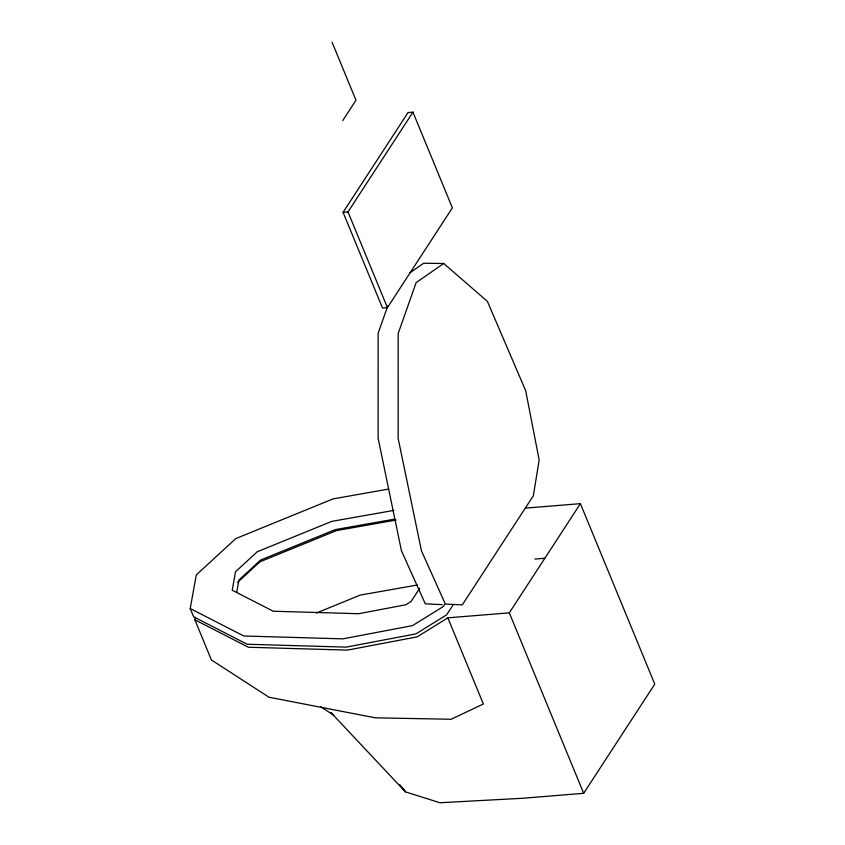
<?xml version="1.0" encoding="UTF-8"?>
<svg xmlns="http://www.w3.org/2000/svg" width="845" height="845" viewBox="0 0 845 845"><rect width="100%" height="100%" fill="white"/><g stroke="black" fill="none" stroke-linecap="round" stroke-linejoin="round"><path stroke-width="1.27" d="M453.089 604.925L446.625 614.843L415.941 633.877L346.196 647.122L247.194 644.249L193.632 616.818L190.22 608.558L196.272 574.938L235.776 538.592L333.036 498.909L388.732 489.054M194.857 619.807L248.43 647.238L347.422 650.111L417.176 636.855L447.85 617.832L483.361 703.991L451.135 719.264L375.338 717.827L269.037 697.241L211.419 659.966L194.857 619.807L195.322 617.22M236.727 592.313L238.945 580.008L260.63 560.045L335.138 529.646L394.731 519.105M387.77 305.943L378.148 333.215L378.116 438.238L401.417 550.676L425.299 603.816L442.252 604.661M447.85 617.832L509.313 612.847L580.399 503.662L654.78 684.123L583.694 793.307L522.231 798.293L439.918 802.75L405.42 791.849L331.166 712.81M342.732 120.603L355.988 100.238L332.085 42.25M343.081 212.338L408.04 112.565L412.951 112.163L452.381 207.849L387.433 307.622L382.521 308.024L343.081 212.338L347.992 211.947L412.951 112.163M419.722 588.226L411.082 601.503L405.811 604.766L358.745 613.713L273.252 611.231L232.217 590.211L235.533 571.748L257.229 551.785L331.736 521.386L393.918 510.391M444.65 604.386L443.224 606.583L412.54 625.617L342.795 638.862L243.793 635.989L190.22 608.558M237.572 582.385L259.911 561.83L336.49 530.597L396.147 520.034M409.888 272.819L423.694 263.249L443.741 263.482L487.396 301.38L525.706 390.781L539.152 459.944L533.375 495.698L462.299 604.883L445.347 604.038L421.465 550.898L398.164 438.46L398.196 333.448L416.131 282.621L443.741 263.482M316.379 613.016L360.329 595.081L417.335 585.004M525.474 508.12L580.399 503.662M534.843 559.063L544.666 558.27M320.593 706.684L333.828 715.282L331.134 712.462M399.696 784.593L405.42 791.849L403.054 788.839M347.992 211.947L387.433 307.622M509.313 612.847L583.694 793.307"/></g></svg>
